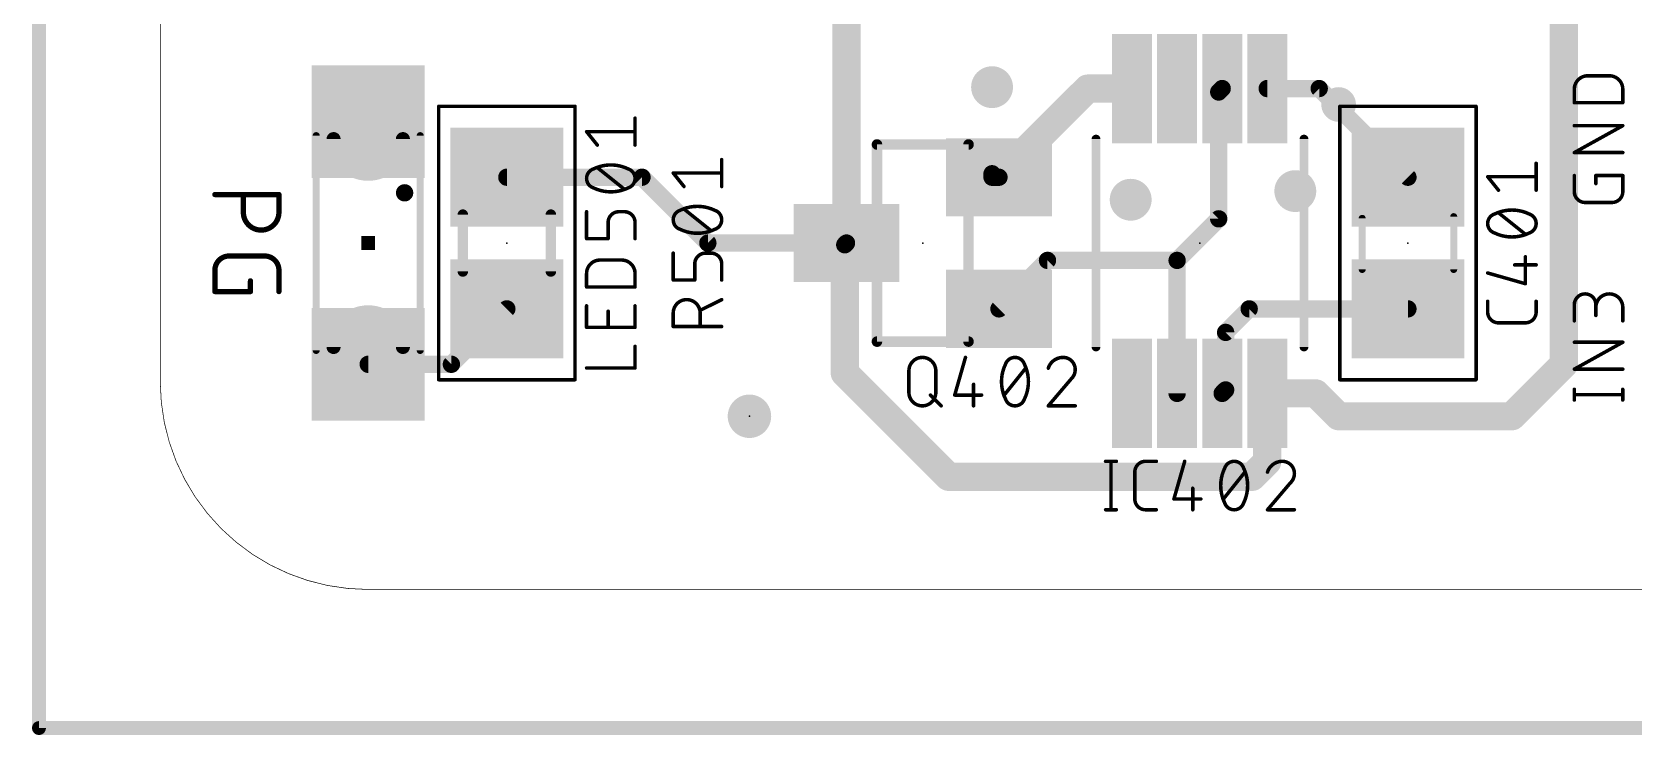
# Model space of a CAD drawing. Extents: x -59.9 to -20.9, y 122.9 to 183.1.
# Drawn here: x -59.85 to -36.74, y 122.9 to 133.05 of the extents above; entities that cross this region are included whole.
import ezdxf

# ---------------------------------------------------------------- set-up
doc = ezdxf.new("R2010")
doc.units = 0
for name, color, linetype in [('1', 12, 'CONTINUOUS'), ('18', 110, 'CONTINUOUS'), ('20', 31, 'CONTINUOUS'), ('21', 253, 'CONTINUOUS'), ('23', 53, 'CONTINUOUS'), ('25', 253, 'CONTINUOUS'), ('29', 253, 'CONTINUOUS'), ('39', 12, 'CONTINUOUS'), ('51', 253, 'CONTINUOUS')]:
    doc.layers.add(name, color=color, linetype=linetype)

# ---------------------------------------------------------------- blocks, each defined once
blk = doc.blocks.new('RECT')
blk.add_solid([(-0.5, -0.5), (0.5, -0.5), (-0.5, 0.5), (0.5, 0.5)])
blk = doc.blocks.new('PIE')
at = {"const_width": 0.5}
blk.add_lwpolyline([(0, -0.25, 1), (0, 0.25, 1), (0, -0.25)], format="xyb", dxfattribs=at)
blk = doc.blocks.new('ROUNDV')
at = {"const_width": 0.5}
blk.add_lwpolyline([(0, -0.25, 1), (0, 0.25, 1), (0, -0.25)], format="xyb", dxfattribs=at)

msp = doc.modelspace()

# ---------------------------------------------------------------- linework, layer by layer
at = {"layer": '1'}
for points, const_width in [([(-59.75, 123), (-59.75, 183)], 0.2), ([(-37.75, 128.25), (-37.75, 134.83)], 0.4064), ([(-48.1, 130), (-48.1, 133.5)], 0.4064), ([(-45.9, 130.95), (-44.62, 132.23)], 0.4064), ([(-44.62, 132.23), (-43.98, 132.23)], 0.4064), ([(-42.73, 132.18), (-42.68, 132.23)], 0.25), ([(-42.73, 130.3497), (-42.73, 132.18)], 0.25), ([(-42.03, 132.23), (-41.28, 132.23)], 0.25), ([(-41.28, 132.23), (-40, 130.95)], 0.25), ([(-53, 130.95), (-51.05, 130.95)], 0.25), ([(-50.1, 130), (-51.05, 130.95)], 0.25), ([(-46, 130.95), (-46, 131)], 0.25), ([(-45.9, 130.95), (-46, 130.95)], 0.25), ([(-43.33, 129.7497), (-42.73, 130.3497)], 0.25), ([(-50.1, 130), (-48.1, 130)], 0.25), ([(-48.125, 128.125), (-48.125, 129.975)], 0.4064), ([(-48.125, 129.975), (-48.1, 130)], 0.25), ([(-45.9, 129.05), (-45.2003, 129.7497)], 0.25), ([(-45.2003, 129.7497), (-43.33, 129.7497)], 0.25), ([(-43.33, 127.83), (-43.33, 129.7497)], 0.25), ([(-53.8, 128.25), (-53, 129.05)], 0.25), ([(-42.63, 128.7103), (-42.2903, 129.05)], 0.25), ([(-42.2903, 129.05), (-40, 129.05)], 0.25), ([(-42.63, 127.88), (-42.63, 128.7103)], 0.25), ([(-55, 128.25), (-53.8, 128.25)], 0.25), ([(-46.625, 126.625), (-48.125, 128.125)], 0.4064), ([(-38.5, 127.5), (-37.75, 128.25)], 0.4064), ([(-42.68, 127.83), (-42.63, 127.88)], 0.25), ([(-42.03, 127.83), (-41.33, 127.83)], 0.4064), ([(-42.03, 127.83), (-42.03, 126.845)], 0.4064), ([(-41.33, 127.83), (-41, 127.5)], 0.4064), ([(-41, 127.5), (-38.5, 127.5)], 0.4064), ([(-42.03, 126.845), (-42.25, 126.625)], 0.4064), ([(-42.25, 126.625), (-46.625, 126.625)], 0.4064), ([(-21, 123), (-59.75, 123)], 0.2)]:
    msp.add_lwpolyline(points, dxfattribs=dict(at, const_width=const_width))
for points, const_width in [([(-44.62, 132.3316, 1), (-44.62, 132.1284)], 0.2032), ([(-44.5482, 132.1582, 1), (-44.6918, 132.3018)], 0.2032), ([(-43.98, 132.1284, 1), (-43.98, 132.3316)], 0.2032), ([(-42.6675, 132.18, 1), (-42.7925, 132.18)], 0.125), ([(-42.7742, 132.2242, 1), (-42.6858, 132.1358)], 0.125), ([(-42.6358, 132.1858, 1), (-42.7242, 132.2742)], 0.125), ([(-42.03, 132.2925, 1), (-42.03, 132.1675)], 0.125), ([(-41.2358, 132.2742, 1), (-41.3242, 132.1858)], 0.125), ([(-41.28, 132.1675, 1), (-41.28, 132.2925)], 0.125), ([(-53, 131.0125, 1), (-53, 130.8875)], 0.125), ([(-51.0058, 130.9942, 1), (-51.0942, 130.9058)], 0.125), ([(-51.05, 130.8875, 1), (-51.05, 131.0125)], 0.125), ([(-45.9375, 131, 1), (-46.0625, 131)], 0.125), ([(-46, 131.0125, 1), (-46, 130.8875)], 0.125), ([(-45.9718, 131.0218, 1), (-45.8282, 130.8782)], 0.2032), ([(-45.9, 130.8875, 1), (-45.9, 131.0125)], 0.125), ([(-40.0442, 130.9058, 1), (-39.9558, 130.9942)], 0.125), ([(-46.0625, 130.95, 1), (-45.9375, 130.95)], 0.125), ([(-42.7925, 130.3497, 1), (-42.6675, 130.3497)], 0.125), ([(-42.6858, 130.3055, 1), (-42.7742, 130.3939)], 0.125), ([(-50.1, 130.0625, 1), (-50.1, 129.9375)], 0.125), ([(-48.0234, 129.975, 1), (-48.2266, 129.975)], 0.2032), ([(-48.0558, 129.9558, 1), (-48.1442, 130.0442)], 0.125), ([(-48.1, 129.9375, 1), (-48.1, 130.0625)], 0.125), ([(-50.1442, 129.9558, 1), (-50.0558, 130.0442)], 0.125), ([(-48.2016, 130, 1), (-47.9984, 130)], 0.2032), ([(-48.1692, 130.0192, 1), (-48.0808, 129.9308)], 0.125), ([(-45.2003, 129.8122, 1), (-45.2003, 129.6872)], 0.125), ([(-45.1561, 129.7055, 1), (-45.2445, 129.7939)], 0.125), ([(-43.2675, 129.7497, 1), (-43.3925, 129.7497)], 0.125), ([(-43.3742, 129.7939, 1), (-43.2858, 129.7055)], 0.125), ([(-43.33, 129.6872, 1), (-43.33, 129.8122)], 0.125), ([(-52.9558, 129.0058, 1), (-53.0442, 129.0942)], 0.125), ([(-45.9442, 129.0942, 1), (-45.8558, 129.0058)], 0.125), ([(-42.2903, 129.1125, 1), (-42.2903, 128.9875)], 0.125), ([(-42.2461, 129.0058, 1), (-42.3345, 129.0942)], 0.125), ([(-40, 128.9875, 1), (-40, 129.1125)], 0.125), ([(-42.5675, 128.7103, 1), (-42.6925, 128.7103)], 0.125), ([(-42.6742, 128.7545, 1), (-42.5858, 128.6661)], 0.125), ([(-55, 128.3125, 1), (-55, 128.1875)], 0.125), ([(-53.8442, 128.2942, 1), (-53.7558, 128.2058)], 0.125), ([(-53.8, 128.1875, 1), (-53.8, 128.3125)], 0.125), ([(-48.0532, 128.1968, 1), (-48.1968, 128.0532)], 0.2032), ([(-37.8516, 128.25, 1), (-37.6484, 128.25)], 0.2032), ([(-37.6782, 128.1782, 1), (-37.8218, 128.3218)], 0.2032), ([(-48.2266, 128.125, 1), (-48.0234, 128.125)], 0.2032), ([(-43.3925, 127.83, 1), (-43.2675, 127.83)], 0.125), ([(-42.7242, 127.8742, 1), (-42.6358, 127.7858)], 0.125), ([(-42.6925, 127.88, 1), (-42.5675, 127.88)], 0.125), ([(-42.5858, 127.8358, 1), (-42.6742, 127.9242)], 0.125), ([(-42.03, 127.9316, 1), (-42.03, 127.7284)], 0.2032), ([(-41.9284, 127.83, 1), (-42.1316, 127.83)], 0.2032), ([(-41.2582, 127.9018, 1), (-41.4018, 127.7582)], 0.2032), ([(-41.33, 127.7284, 1), (-41.33, 127.9316)], 0.2032), ([(-41, 127.6016, 1), (-41, 127.3984)], 0.2032), ([(-41.0718, 127.4282, 1), (-40.9282, 127.5718)], 0.2032), ([(-38.5718, 127.5718, 1), (-38.4282, 127.4282)], 0.2032), ([(-38.5, 127.3984, 1), (-38.5, 127.6016)], 0.2032), ([(-42.1316, 126.845, 1), (-41.9284, 126.845)], 0.2032), ([(-41.9582, 126.7732, 1), (-42.1018, 126.9168)], 0.2032), ([(-46.625, 126.7266, 1), (-46.625, 126.5234)], 0.2032), ([(-46.6968, 126.5532, 1), (-46.5532, 126.6968)], 0.2032), ([(-42.3218, 126.6968, 1), (-42.1782, 126.5532)], 0.2032), ([(-42.25, 126.5234, 1), (-42.25, 126.7266)], 0.2032), ([(-59.75, 123.05, 1), (-59.75, 122.95)], 0.1), ([(-59.8, 123, 1), (-59.7, 123)], 0.1)]:
    msp.add_lwpolyline(points, format="xyb", dxfattribs=dict(at, const_width=const_width))
at = {"layer": '20', "const_width": 0.01}
for points in [[(-58, 128), (-58, 178)], [(-26, 125), (-55, 125)]]:
    msp.add_lwpolyline(points, dxfattribs=at)
at = {"layer": '20'}
for points, const_width in [([(-58, 128, 0.4142), (-55, 125)], 0.01), ([(-57.9975, 128, 1), (-58.0025, 128)], 0.005), ([(-58.0025, 128, 1), (-57.9975, 128)], 0.005), ([(-55, 125.0025, 1), (-55, 124.9975)], 0.005), ([(-55, 124.9975, 1), (-55, 125.0025)], 0.005)]:
    msp.add_lwpolyline(points, format="xyb", dxfattribs=dict(at, const_width=const_width))
at = {"layer": '21'}
for points, const_width in [([(-41, 131.9, 1), (-41, 132.1, 1), (-41, 131.9)], 0.3), ([(-44.4682, 131.5, 1), (-44.5318, 131.5)], 0.0635), ([(-41.4682, 131.5, 1), (-41.5318, 131.5)], 0.0635), ([(-54.475, 130.6625, 1), (-54.475, 130.7875, 1), (-54.475, 130.6625)], 0.125), ([(-57.2119, 130.7192, 1), (-57.2119, 130.6811)], 0.0381), ([(-56.7823, 130.7001, 1), (-56.8204, 130.7001)], 0.0381), ([(-56.2691, 130.7001, 1), (-56.3072, 130.7001)], 0.0381), ([(-56.2881, 130.6811, 1), (-56.2881, 130.7192)], 0.0381), ([(-56.8013, 130.4435, 1), (-56.2881, 130.4435)], 0.0762), ([(-56.7823, 130.4435, 1), (-56.8204, 130.4435)], 0.0381), ([(-56.8204, 130.4435, 1), (-56.7823, 130.4435)], 0.0381), ([(-56.2691, 130.4435, 1), (-56.3072, 130.4435)], 0.0381), ([(-56.3072, 130.4435, 1), (-56.2691, 130.4435)], 0.0381), ([(-57.0066, 129.8131, 0.4142), (-57.2119, 129.6078)], 0.0762), ([(-57.0066, 129.8322, 1), (-57.0066, 129.7941)], 0.0381), ([(-57.0066, 129.7941, 1), (-57.0066, 129.8322)], 0.0381), ([(-56.2881, 129.6078, 0.4142), (-56.4934, 129.8131)], 0.0762), ([(-56.4934, 129.8322, 1), (-56.4934, 129.7941)], 0.0381), ([(-56.4934, 129.7941, 1), (-56.4934, 129.8322)], 0.0381), ([(-57.1928, 129.6078, 1), (-57.2309, 129.6078)], 0.0381), ([(-57.2309, 129.6078, 1), (-57.1928, 129.6078)], 0.0381), ([(-56.6796, 129.4539, 1), (-56.7177, 129.4539)], 0.0381), ([(-56.2691, 129.6078, 1), (-56.3072, 129.6078)], 0.0381), ([(-56.3071, 129.6078, 1), (-56.269, 129.6078)], 0.0381), ([(-57.2119, 129.3189, 1), (-57.2119, 129.2808)], 0.0381), ([(-57.2309, 129.2999, 1), (-57.1928, 129.2999)], 0.0381), ([(-56.7177, 129.2999, 1), (-56.6796, 129.2999)], 0.0381), ([(-56.6987, 129.2808, 1), (-56.6987, 129.3189)], 0.0381), ([(-56.3072, 129.2999, 1), (-56.2691, 129.2999)], 0.0381), ([(-44.5318, 128.5, 1), (-44.4682, 128.5)], 0.0635), ([(-41.5318, 128.5, 1), (-41.4682, 128.5)], 0.0635), ([(-44.3622, 126.8623, 1), (-44.3622, 126.8369)], 0.0254), ([(-44.2718, 126.8496, 1), (-44.2972, 126.8496)], 0.0254), ([(-44.2068, 126.8369, 1), (-44.2068, 126.8623)], 0.0254), ([(-43.7852, 126.8496, 0.4142), (-43.9406, 126.6942)], 0.0508), ([(-43.9278, 126.6942, 1), (-43.9533, 126.6942)], 0.0254), ([(-43.9533, 126.6942, 1), (-43.9278, 126.6942)], 0.0254), ([(-43.7852, 126.8623, 1), (-43.7852, 126.8369)], 0.0254), ([(-43.7852, 126.8369, 1), (-43.7852, 126.8623)], 0.0254), ([(-43.6298, 126.8369, 1), (-43.6298, 126.8623)], 0.0254), ([(-43.2087, 126.8461, 1), (-43.2331, 126.8531)], 0.0254), ([(-42.643, 126.7525, 0.1139), (-42.7012, 126.5)], 0.0508), ([(-42.507, 126.8496, 0.3205), (-42.643, 126.7525)], 0.0508), ([(-42.655, 126.7566, 1), (-42.631, 126.7484)], 0.0254), ([(-42.6316, 126.7469, 1), (-42.6544, 126.7581)], 0.0254), ([(-42.3711, 126.7525, 0.3205), (-42.507, 126.8496)], 0.0508), ([(-42.507, 126.8623, 1), (-42.507, 126.8369)], 0.0254), ([(-42.507, 126.8369, 1), (-42.507, 126.8623)], 0.0254), ([(-42.3128, 126.5, 0.1139), (-42.3711, 126.7525)], 0.0508), ([(-42.3596, 126.7581, 1), (-42.3825, 126.7469)], 0.0254), ([(-42.3831, 126.7484, 1), (-42.3591, 126.7566)], 0.0254), ([(-42.3417, 126.6863, 1), (-42.3616, 126.7022)], 0.0254), ([(-41.8126, 126.8496, 0.3252), (-42.0262, 126.6942)], 0.0508), ([(-42.0383, 126.6981, 1), (-42.0142, 126.6903)], 0.0254), ([(-41.6378, 126.6748, 0.4142), (-41.8126, 126.8496)], 0.0508), ([(-41.8126, 126.8623, 1), (-41.8126, 126.8369)], 0.0254), ([(-41.8126, 126.8369, 1), (-41.8126, 126.8623)], 0.0254), ([(-41.6961, 126.5388, 0.2053), (-41.6378, 126.6748)], 0.0508), ([(-41.6251, 126.6748, 1), (-41.6505, 126.6748)], 0.0254), ([(-41.6505, 126.6748, 1), (-41.6251, 126.6748)], 0.0254), ([(-43.0916, 126.4612, 1), (-43.117, 126.4612)], 0.0254), ([(-42.7012, 126.5, 0.1139), (-42.643, 126.2475)], 0.0508), ([(-42.6885, 126.5, 1), (-42.7139, 126.5)], 0.0254), ([(-42.7139, 126.5, 1), (-42.6885, 126.5)], 0.0254), ([(-42.3711, 126.2475, 0.1139), (-42.3128, 126.5)], 0.0508), ([(-42.3001, 126.5, 1), (-42.3255, 126.5)], 0.0254), ([(-42.3255, 126.5, 1), (-42.3001, 126.5)], 0.0254), ([(-41.7048, 126.548, 1), (-41.6873, 126.5296)], 0.0254), ([(-41.6864, 126.5306, 1), (-41.7057, 126.5471)], 0.0254), ([(-43.9406, 126.3058, 0.4142), (-43.7852, 126.1504)], 0.0508), ([(-43.9278, 126.3058, 1), (-43.9533, 126.3058)], 0.0254), ([(-43.9533, 126.3058, 1), (-43.9278, 126.3058)], 0.0254), ([(-43.3885, 126.3093, 1), (-43.364, 126.3023)], 0.0254), ([(-43.3762, 126.3185, 1), (-43.3762, 126.2931)], 0.0254), ([(-42.9878, 126.2931, 1), (-42.9878, 126.3185)], 0.0254), ([(-42.6723, 126.3137, 1), (-42.6525, 126.2978)], 0.0254), ([(-42.643, 126.2475, 0.3205), (-42.507, 126.1504)], 0.0508), ([(-42.631, 126.2516, 1), (-42.655, 126.2434)], 0.0254), ([(-42.6544, 126.2419, 1), (-42.6316, 126.2531)], 0.0254), ([(-42.507, 126.1504, 0.3205), (-42.3711, 126.2475)], 0.0508), ([(-42.3825, 126.2531, 1), (-42.3596, 126.2419)], 0.0254), ([(-42.3591, 126.2434, 1), (-42.3831, 126.2516)], 0.0254), ([(-44.3622, 126.1631, 1), (-44.3622, 126.1377)], 0.0254), ([(-44.2972, 126.1504, 1), (-44.2718, 126.1504)], 0.0254), ([(-44.2068, 126.1377, 1), (-44.2068, 126.1631)], 0.0254), ([(-43.7852, 126.1631, 1), (-43.7852, 126.1377)], 0.0254), ([(-43.7852, 126.1377, 1), (-43.7852, 126.1631)], 0.0254), ([(-43.6298, 126.1377, 1), (-43.6298, 126.1631)], 0.0254), ([(-43.117, 126.1504, 1), (-43.0916, 126.1504)], 0.0254), ([(-42.507, 126.1631, 1), (-42.507, 126.1377)], 0.0254), ([(-42.507, 126.1377, 1), (-42.507, 126.1631)], 0.0254), ([(-42.0262, 126.1631, 1), (-42.0262, 126.1377)], 0.0254), ([(-42.0359, 126.1586, 1), (-42.0166, 126.1422)], 0.0254), ([(-41.6378, 126.1377, 1), (-41.6378, 126.1631)], 0.0254)]:
    msp.add_lwpolyline(points, format="xyb", dxfattribs=dict(at, const_width=const_width))
for points, const_width in [([(-44.5, 128.5), (-44.5, 131.5)], 0.127), ([(-41.5, 128.5), (-41.5, 131.5)], 0.127), ([(-57.2119, 130.7001), (-56.2881, 130.7001)], 0.0762), ([(-56.8013, 130.4435), (-56.8013, 130.7001)], 0.0762), ([(-56.2881, 130.7001), (-56.2881, 130.4435)], 0.0762), ([(-57.0066, 129.8131), (-56.4934, 129.8131)], 0.0762), ([(-57.2119, 129.2999), (-57.2119, 129.6078)], 0.0762), ([(-56.6987, 129.4539), (-56.6987, 129.2999)], 0.0762), ([(-56.2881, 129.6078), (-56.2881, 129.2999)], 0.0762), ([(-56.6987, 129.2999), (-57.2119, 129.2999)], 0.0762), ([(-44.3622, 126.8496), (-44.2068, 126.8496)], 0.0508), ([(-44.2845, 126.8496), (-44.2845, 126.1504)], 0.0508), ([(-43.9406, 126.3058), (-43.9406, 126.6942)], 0.0508), ([(-43.7852, 126.8496), (-43.6298, 126.8496)], 0.0508), ([(-43.2209, 126.8496), (-43.3762, 126.3058)], 0.0508), ([(-42.6624, 126.3058), (-42.3516, 126.6942)], 0.0508), ([(-43.1043, 126.4612), (-43.1043, 126.1504)], 0.0508), ([(-41.6961, 126.5388), (-42.0262, 126.1504)], 0.0508), ([(-43.3762, 126.3058), (-42.9878, 126.3058)], 0.0508), ([(-44.3622, 126.1504), (-44.2068, 126.1504)], 0.0508), ([(-43.6298, 126.1504), (-43.7852, 126.1504)], 0.0508), ([(-42.0262, 126.1504), (-41.6378, 126.1504)], 0.0508)]:
    msp.add_lwpolyline(points, dxfattribs=dict(at, const_width=const_width))
at = {"layer": '23'}
for p in [(-55, 130), (-53, 130), (-47, 130), (-43, 130), (-40, 130), (-49.5, 127.5)]:
    msp.add_point(p, dxfattribs=at)
at = {"layer": '25'}
for points, const_width in [([(-37.4054, 132.4142, 0.4142), (-37.5996, 132.22)], 0.0508), ([(-37.4054, 132.4269, 1), (-37.4054, 132.4015)], 0.0254), ([(-37.4054, 132.4015, 1), (-37.4054, 132.4269)], 0.0254), ([(-36.9004, 132.22, 0.4142), (-37.0946, 132.4142)], 0.0508), ([(-37.0946, 132.4269, 1), (-37.0946, 132.4015)], 0.0254), ([(-37.0946, 132.4015, 1), (-37.0946, 132.4269)], 0.0254), ([(-37.5869, 132.22, 1), (-37.6123, 132.22)], 0.0254), ([(-37.6123, 132.22, 1), (-37.5869, 132.22)], 0.0254), ([(-36.8877, 132.22, 1), (-36.9131, 132.22)], 0.0254), ([(-36.9131, 132.22, 1), (-36.8877, 132.22)], 0.0254), ([(-37.5996, 132.0385, 1), (-37.5996, 132.0131)], 0.0254), ([(-37.6123, 132.0258, 1), (-37.5869, 132.0258)], 0.0254), ([(-36.9131, 132.0258, 1), (-36.8877, 132.0258)], 0.0254), ([(-36.9004, 132.0131, 1), (-36.9004, 132.0385)], 0.0254), ([(-51.1377, 131.8024, 1), (-51.1631, 131.8024)], 0.0254), ([(-51.8397, 131.6161, 1), (-51.8595, 131.6002)], 0.0254), ([(-51.8496, 131.6208, 1), (-51.8496, 131.5954)], 0.0254), ([(-51.1504, 131.5954, 1), (-51.1504, 131.6208)], 0.0254), ([(-37.5996, 131.7069, 1), (-37.5996, 131.6815)], 0.0254), ([(-36.8942, 131.6831, 1), (-36.9066, 131.7053)], 0.0254), ([(-36.9004, 131.6815, 1), (-36.9004, 131.7069)], 0.0254), ([(-51.7041, 131.406, 1), (-51.6843, 131.4218)], 0.0254), ([(-51.1631, 131.4139, 1), (-51.1377, 131.4139)], 0.0254), ([(-37.5996, 131.3185, 1), (-37.5996, 131.2931)], 0.0254), ([(-37.6058, 131.3169, 1), (-37.5934, 131.2947)], 0.0254), ([(-36.9004, 131.2931, 1), (-36.9004, 131.3185)], 0.0254), ([(-51.7525, 131.0691, 0.3205), (-51.8496, 130.9331)], 0.0508), ([(-51.5, 131.1274, 0.1139), (-51.7525, 131.0691)], 0.0508), ([(-51.7581, 131.0805, 1), (-51.7469, 131.0577)], 0.0254), ([(-51.7484, 131.0571, 1), (-51.7566, 131.0811)], 0.0254), ([(-51.6863, 131.0984, 1), (-51.7022, 131.0786)], 0.0254), ([(-51.2475, 131.0691, 0.1139), (-51.5, 131.1274)], 0.0508), ([(-51.5, 131.1401, 1), (-51.5, 131.1147)], 0.0254), ([(-51.5, 131.1147, 1), (-51.5, 131.1401)], 0.0254), ([(-51.1504, 130.9331, 0.3205), (-51.2475, 131.0691)], 0.0508), ([(-51.2434, 131.0811, 1), (-51.2516, 131.0571)], 0.0254), ([(-51.2531, 131.0577, 1), (-51.2419, 131.0805)], 0.0254), ([(-49.8877, 131.2047, 1), (-49.9131, 131.2047)], 0.0254), ([(-38.1377, 131.1514, 1), (-38.1631, 131.1514)], 0.0254), ([(-51.8496, 130.9331, 0.3205), (-51.7525, 130.7972)], 0.0508), ([(-51.8369, 130.9331, 1), (-51.8623, 130.9331)], 0.0254), ([(-51.8623, 130.9331, 1), (-51.8369, 130.9331)], 0.0254), ([(-51.7525, 130.7972, 0.1139), (-51.5, 130.7389)], 0.0508), ([(-51.7469, 130.8086, 1), (-51.7581, 130.7858)], 0.0254), ([(-51.7566, 130.7852, 1), (-51.7484, 130.8092)], 0.0254), ([(-51.5, 130.7389, 0.1139), (-51.2475, 130.7972)], 0.0508), ([(-51.2475, 130.7972, 0.3205), (-51.1504, 130.9331)], 0.0508), ([(-51.2516, 130.8092, 1), (-51.2434, 130.7852)], 0.0254), ([(-51.2419, 130.7858, 1), (-51.2531, 130.8086)], 0.0254), ([(-51.1377, 130.9331, 1), (-51.1631, 130.9331)], 0.0254), ([(-51.1631, 130.9331, 1), (-51.1377, 130.9331)], 0.0254), ([(-50.5897, 131.0184, 1), (-50.6095, 131.0026)], 0.0254), ([(-50.5996, 131.0232, 1), (-50.5996, 130.9978)], 0.0254), ([(-50.4541, 130.8083, 1), (-50.4343, 130.8242)], 0.0254), ([(-49.9131, 130.8163, 1), (-49.8877, 130.8163)], 0.0254), ([(-49.9004, 130.9978, 1), (-49.9004, 131.0232)], 0.0254), ([(-38.8496, 130.9699, 1), (-38.8496, 130.9445)], 0.0254), ([(-38.8397, 130.9651, 1), (-38.8595, 130.9492)], 0.0254), ([(-38.1504, 130.9445, 1), (-38.1504, 130.9699)], 0.0254), ([(-37.5869, 130.9742, 1), (-37.6123, 130.9742)], 0.0254), ([(-37.2761, 130.9742, 1), (-37.3015, 130.9742)], 0.0254), ([(-37.2888, 130.9869, 1), (-37.2888, 130.9615)], 0.0254), ([(-37.3015, 130.8577, 1), (-37.2761, 130.8577)], 0.0254), ([(-36.8877, 130.9742, 1), (-36.9131, 130.9742)], 0.0254), ([(-36.9004, 130.9615, 1), (-36.9004, 130.9869)], 0.0254), ([(-51.5, 130.7516, 1), (-51.5, 130.7262)], 0.0254), ([(-51.5, 130.7262, 1), (-51.5, 130.7516)], 0.0254), ([(-51.3137, 130.7678, 1), (-51.2978, 130.7877)], 0.0254), ([(-38.7041, 130.755, 1), (-38.6843, 130.7709)], 0.0254), ([(-38.1631, 130.7629, 1), (-38.1377, 130.7629)], 0.0254), ([(-37.5996, 130.7412, 0.4142), (-37.4442, 130.5858)], 0.0508), ([(-37.5869, 130.7412, 1), (-37.6123, 130.7412)], 0.0254), ([(-37.6123, 130.7412, 1), (-37.5869, 130.7412)], 0.0254), ([(-37.4442, 130.5985, 1), (-37.4442, 130.5731)], 0.0254), ([(-37.4442, 130.5731, 1), (-37.4442, 130.5985)], 0.0254), ([(-37.0558, 130.5858, 0.4142), (-36.9004, 130.7412)], 0.0508), ([(-37.0558, 130.5985, 1), (-37.0558, 130.5731)], 0.0254), ([(-37.0558, 130.5731, 1), (-37.0558, 130.5985)], 0.0254), ([(-36.8877, 130.7412, 1), (-36.9131, 130.7412)], 0.0254), ([(-36.9131, 130.7412, 1), (-36.8877, 130.7412)], 0.0254), ([(-51.8369, 130.4524, 1), (-51.8623, 130.4524)], 0.0254), ([(-51.3835, 130.4524, 0.4142), (-51.5388, 130.297)], 0.0508), ([(-51.3835, 130.4651, 1), (-51.3835, 130.4397)], 0.0254), ([(-51.3835, 130.4397, 1), (-51.3835, 130.4651)], 0.0254), ([(-51.1504, 130.297, 0.4142), (-51.3058, 130.4524)], 0.0508), ([(-51.3058, 130.4651, 1), (-51.3058, 130.4397)], 0.0254), ([(-51.3058, 130.4397, 1), (-51.3058, 130.4651)], 0.0254), ([(-50.5025, 130.4714, 0.3205), (-50.5996, 130.3355)], 0.0508), ([(-50.5996, 130.3355, 0.3205), (-50.5025, 130.1995)], 0.0508), ([(-50.5869, 130.3355, 1), (-50.6123, 130.3355)], 0.0254), ([(-50.6123, 130.3355, 1), (-50.5869, 130.3355)], 0.0254), ([(-50.25, 130.5297, 0.1139), (-50.5025, 130.4714)], 0.0508), ([(-50.5081, 130.4829, 1), (-50.4969, 130.46)], 0.0254), ([(-50.4984, 130.4594, 1), (-50.5066, 130.4835)], 0.0254), ([(-50.4363, 130.5008, 1), (-50.4522, 130.481)], 0.0254), ([(-49.9975, 130.4714, 0.1139), (-50.25, 130.5297)], 0.0508), ([(-50.25, 130.5424, 1), (-50.25, 130.517)], 0.0254), ([(-50.25, 130.517, 1), (-50.25, 130.5424)], 0.0254), ([(-49.9934, 130.4835, 1), (-50.0016, 130.4594)], 0.0254), ([(-49.9004, 130.3355, 0.3205), (-49.9975, 130.4714)], 0.0508), ([(-49.9975, 130.1995, 0.3205), (-49.9004, 130.3355)], 0.0508), ([(-50.0031, 130.46, 1), (-49.9919, 130.4829)], 0.0254), ([(-49.8877, 130.3355, 1), (-49.9131, 130.3355)], 0.0254), ([(-49.9131, 130.3355, 1), (-49.8877, 130.3355)], 0.0254), ([(-38.7525, 130.4181, 0.3205), (-38.8496, 130.2822)], 0.0508), ([(-38.5, 130.4764, 0.1139), (-38.7525, 130.4181)], 0.0508), ([(-38.7581, 130.4295, 1), (-38.7469, 130.4067)], 0.0254), ([(-38.7484, 130.4061, 1), (-38.7566, 130.4301)], 0.0254), ([(-38.6863, 130.4474, 1), (-38.7022, 130.4276)], 0.0254), ([(-38.2475, 130.4181, 0.1139), (-38.5, 130.4764)], 0.0508), ([(-38.5, 130.4891, 1), (-38.5, 130.4637)], 0.0254), ([(-38.5, 130.4637, 1), (-38.5, 130.4891)], 0.0254), ([(-38.1504, 130.2822, 0.3205), (-38.2475, 130.4181)], 0.0508), ([(-38.2434, 130.4301, 1), (-38.2516, 130.4061)], 0.0254), ([(-38.2531, 130.4067, 1), (-38.2419, 130.4295)], 0.0254), ([(-51.5261, 130.297, 1), (-51.5515, 130.297)], 0.0254), ([(-51.5515, 130.297, 1), (-51.5261, 130.297)], 0.0254), ([(-51.1377, 130.297, 1), (-51.1631, 130.297)], 0.0254), ([(-51.1631, 130.297, 1), (-51.1377, 130.297)], 0.0254), ([(-50.4969, 130.211, 1), (-50.5081, 130.1881)], 0.0254), ([(-50.5025, 130.1995, 0.1139), (-50.25, 130.1413)], 0.0508), ([(-50.5066, 130.1875, 1), (-50.4984, 130.2115)], 0.0254), ([(-50.25, 130.1413, 0.1139), (-49.9975, 130.1995)], 0.0508), ([(-50.25, 130.154, 1), (-50.25, 130.1286)], 0.0254), ([(-50.25, 130.1286, 1), (-50.25, 130.154)], 0.0254), ([(-50.0637, 130.1702, 1), (-50.0478, 130.19)], 0.0254), ([(-50.0016, 130.2115, 1), (-49.9934, 130.1875)], 0.0254), ([(-49.9919, 130.1881, 1), (-50.0031, 130.211)], 0.0254), ([(-38.8496, 130.2822, 0.3205), (-38.7525, 130.1462)], 0.0508), ([(-38.8369, 130.2822, 1), (-38.8623, 130.2822)], 0.0254), ([(-38.8623, 130.2822, 1), (-38.8369, 130.2822)], 0.0254), ([(-38.7525, 130.1462, 0.1139), (-38.5, 130.0879)], 0.0508), ([(-38.7469, 130.1576, 1), (-38.7581, 130.1348)], 0.0254), ([(-38.7566, 130.1342, 1), (-38.7484, 130.1582)], 0.0254), ([(-38.5, 130.0879, 0.1139), (-38.2475, 130.1462)], 0.0508), ([(-38.3137, 130.1169, 1), (-38.2978, 130.1367)], 0.0254), ([(-38.2475, 130.1462, 0.3205), (-38.1504, 130.2822)], 0.0508), ([(-38.2516, 130.1582, 1), (-38.2434, 130.1342)], 0.0254), ([(-38.2419, 130.1348, 1), (-38.2531, 130.1576)], 0.0254), ([(-38.1377, 130.2822, 1), (-38.1631, 130.2822)], 0.0254), ([(-38.1631, 130.2822, 1), (-38.1377, 130.2822)], 0.0254), ([(-51.8496, 130.0766, 1), (-51.8496, 130.0512)], 0.0254), ([(-51.8623, 130.0639, 1), (-51.8369, 130.0639)], 0.0254), ([(-51.5515, 130.0639, 1), (-51.5261, 130.0639)], 0.0254), ([(-51.5388, 130.0512, 1), (-51.5388, 130.0766)], 0.0254), ([(-51.1631, 130.0639, 1), (-51.1377, 130.0639)], 0.0254), ([(-38.5, 130.1006, 1), (-38.5, 130.0752)], 0.0254), ([(-38.5, 130.0752, 1), (-38.5, 130.1006)], 0.0254), ([(-51.6554, 129.7549, 0.4142), (-51.8496, 129.5606)], 0.0508), ([(-51.6554, 129.7676, 1), (-51.6554, 129.7422)], 0.0254), ([(-51.6554, 129.7422, 1), (-51.6554, 129.7676)], 0.0254), ([(-51.1504, 129.5606, 0.4142), (-51.3446, 129.7549)], 0.0508), ([(-51.3446, 129.7676, 1), (-51.3446, 129.7422)], 0.0254), ([(-51.3446, 129.7422, 1), (-51.3446, 129.7676)], 0.0254), ([(-50.5869, 129.8547, 1), (-50.6123, 129.8547)], 0.0254), ([(-50.1335, 129.8547, 0.4142), (-50.2888, 129.6993)], 0.0508), ([(-50.2761, 129.6993, 1), (-50.3015, 129.6993)], 0.0254), ([(-50.3015, 129.6993, 1), (-50.2761, 129.6993)], 0.0254), ([(-50.1335, 129.8674, 1), (-50.1335, 129.842)], 0.0254), ([(-50.1335, 129.842, 1), (-50.1335, 129.8674)], 0.0254), ([(-49.9004, 129.6993, 0.4142), (-50.0558, 129.8547)], 0.0508), ([(-50.0558, 129.8674, 1), (-50.0558, 129.842)], 0.0254), ([(-50.0558, 129.842, 1), (-50.0558, 129.8674)], 0.0254), ([(-49.8877, 129.6993, 1), (-49.9131, 129.6993)], 0.0254), ([(-49.9131, 129.6993, 1), (-49.8877, 129.6993)], 0.0254), ([(-38.4612, 129.6975, 1), (-38.4612, 129.6721)], 0.0254), ([(-38.2931, 129.8014, 1), (-38.3185, 129.8014)], 0.0254), ([(-38.1504, 129.6721, 1), (-38.1504, 129.6975)], 0.0254), ([(-51.8369, 129.5606, 1), (-51.8623, 129.5606)], 0.0254), ([(-51.8623, 129.5606, 1), (-51.8369, 129.5606)], 0.0254), ([(-51.1377, 129.5606, 1), (-51.1631, 129.5606)], 0.0254), ([(-51.1631, 129.5606, 1), (-51.1377, 129.5606)], 0.0254), ([(-50.5996, 129.479, 1), (-50.5996, 129.4536)], 0.0254), ([(-50.6123, 129.4663, 1), (-50.5869, 129.4663)], 0.0254), ([(-50.3015, 129.4663, 1), (-50.2761, 129.4663)], 0.0254), ([(-50.2888, 129.4536, 1), (-50.2888, 129.479)], 0.0254), ([(-49.9131, 129.4663, 1), (-49.8877, 129.4663)], 0.0254), ([(-38.8461, 129.5805, 1), (-38.8531, 129.5561)], 0.0254), ([(-38.3185, 129.4129, 1), (-38.2931, 129.4129)], 0.0254), ([(-38.3093, 129.4007, 1), (-38.3023, 129.4251)], 0.0254), ([(-51.8496, 129.3791, 1), (-51.8496, 129.3537)], 0.0254), ([(-51.8623, 129.3664, 1), (-51.8369, 129.3664)], 0.0254), ([(-51.1631, 129.3664, 1), (-51.1377, 129.3664)], 0.0254), ([(-51.1504, 129.3537, 1), (-51.1504, 129.3791)], 0.0254), ([(-50.2112, 128.9895, 1), (-50.5996, 128.9895)], 0.0508), ([(-49.8947, 129.1724, 1), (-49.9061, 129.1951)], 0.0254), ([(-37.2888, 129.1106, 1), (-37.5996, 129.1106)], 0.0508), ([(-36.9004, 129.0717, 1), (-37.2888, 129.0717)], 0.0508), ([(-51.8369, 129.0934, 1), (-51.8623, 129.0934)], 0.0254), ([(-51.5261, 129.0157, 1), (-51.5515, 129.0157)], 0.0254), ([(-51.1377, 129.0934, 1), (-51.1631, 129.0934)], 0.0254), ([(-50.5869, 128.9895, 1), (-50.6123, 128.9895)], 0.0254), ([(-50.6123, 128.9895, 1), (-50.5869, 128.9895)], 0.0254), ([(-50.1985, 128.9895, 1), (-50.2239, 128.9895)], 0.0254), ([(-50.2239, 128.9895, 1), (-50.1985, 128.9895)], 0.0254), ([(-50.2168, 129.0397, 1), (-50.2055, 129.017)], 0.0254), ([(-38.8369, 129.1594, 1), (-38.8623, 129.1594)], 0.0254), ([(-38.8496, 129.004, 0.4142), (-38.6942, 128.8486)], 0.0508), ([(-38.8369, 129.004, 1), (-38.8623, 129.004)], 0.0254), ([(-38.8623, 129.004, 1), (-38.8369, 129.004)], 0.0254), ([(-38.3058, 128.8486, 0.4142), (-38.1504, 129.004)], 0.0508), ([(-38.1377, 129.1594, 1), (-38.1631, 129.1594)], 0.0254), ([(-38.1377, 129.004, 1), (-38.1631, 129.004)], 0.0254), ([(-38.1631, 129.004, 1), (-38.1377, 129.004)], 0.0254), ([(-37.5869, 129.1106, 1), (-37.6123, 129.1106)], 0.0254), ([(-37.6123, 129.1106, 1), (-37.5869, 129.1106)], 0.0254), ([(-37.2761, 129.1106, 1), (-37.3015, 129.1106)], 0.0254), ([(-37.3015, 129.1106, 1), (-37.2761, 129.1106)], 0.0254), ([(-37.3015, 129.0717, 1), (-37.2761, 129.0717)], 0.0254), ([(-37.3015, 128.9552, 1), (-37.2761, 128.9552)], 0.0254), ([(-36.8877, 129.0717, 1), (-36.9131, 129.0717)], 0.0254), ([(-36.9131, 129.0717, 1), (-36.8877, 129.0717)], 0.0254), ([(-51.8496, 128.7953, 1), (-51.8496, 128.7699)], 0.0254), ([(-51.8623, 128.7826, 1), (-51.8369, 128.7826)], 0.0254), ([(-51.5515, 128.7826, 1), (-51.5261, 128.7826)], 0.0254), ([(-51.1631, 128.7826, 1), (-51.1377, 128.7826)], 0.0254), ([(-51.1504, 128.7699, 1), (-51.1504, 128.7953)], 0.0254), ([(-50.5996, 128.808, 1), (-50.5996, 128.7826)], 0.0254), ([(-50.6123, 128.7953, 1), (-50.5869, 128.7953)], 0.0254), ([(-50.2239, 128.7953, 1), (-50.1985, 128.7953)], 0.0254), ([(-49.9004, 128.7826, 1), (-49.9004, 128.808)], 0.0254), ([(-38.6942, 128.8613, 1), (-38.6942, 128.8359)], 0.0254), ([(-38.6942, 128.8359, 1), (-38.6942, 128.8613)], 0.0254), ([(-38.3058, 128.8613, 1), (-38.3058, 128.8359)], 0.0254), ([(-38.3058, 128.8359, 1), (-38.3058, 128.8613)], 0.0254), ([(-37.6123, 128.8775, 1), (-37.5869, 128.8775)], 0.0254), ([(-36.9131, 128.8775, 1), (-36.8877, 128.8775)], 0.0254), ([(-51.1377, 128.5084, 1), (-51.1631, 128.5084)], 0.0254), ([(-37.5996, 128.5812, 1), (-37.5996, 128.5558)], 0.0254), ([(-36.8942, 128.5574, 1), (-36.9066, 128.5796)], 0.0254), ([(-36.9004, 128.5558, 1), (-36.9004, 128.5812)], 0.0254), ([(-46.8113, 128.1554, 1), (-47.1998, 128.1554)], 0.0508), ([(-46.3711, 128.3461, 1), (-46.3955, 128.3531)], 0.0254), ([(-45.8054, 128.2525, 0.1139), (-45.8637, 128)], 0.0508), ([(-45.6694, 128.3496, 0.3205), (-45.8054, 128.2525)], 0.0508), ([(-45.8174, 128.2566, 1), (-45.7934, 128.2484)], 0.0254), ([(-45.794, 128.2469, 1), (-45.8168, 128.2581)], 0.0254), ([(-45.5335, 128.2525, 0.3205), (-45.6694, 128.3496)], 0.0508), ([(-45.6694, 128.3623, 1), (-45.6694, 128.3369)], 0.0254), ([(-45.6694, 128.3369, 1), (-45.6694, 128.3623)], 0.0254), ([(-45.4752, 128, 0.1139), (-45.5335, 128.2525)], 0.0508), ([(-45.5221, 128.2581, 1), (-45.5449, 128.2469)], 0.0254), ([(-45.5455, 128.2484, 1), (-45.5215, 128.2566)], 0.0254), ([(-44.975, 128.3496, 0.3252), (-45.1887, 128.1942)], 0.0508), ([(-44.8002, 128.1748, 0.4142), (-44.975, 128.3496)], 0.0508), ([(-44.975, 128.3623, 1), (-44.975, 128.3369)], 0.0254), ([(-44.975, 128.3369, 1), (-44.975, 128.3623)], 0.0254), ([(-51.8496, 128.2103, 1), (-51.8496, 128.1849)], 0.0254), ([(-51.1631, 128.1976, 1), (-51.1377, 128.1976)], 0.0254), ([(-51.1504, 128.1849, 1), (-51.1504, 128.2103)], 0.0254), ([(-47.1871, 128.1554, 1), (-47.2125, 128.1554)], 0.0254), ([(-47.2125, 128.1554, 1), (-47.1871, 128.1554)], 0.0254), ([(-46.7986, 128.1554, 1), (-46.824, 128.1554)], 0.0254), ([(-46.824, 128.1554, 1), (-46.7986, 128.1554)], 0.0254), ([(-45.5041, 128.1863, 1), (-45.524, 128.2022)], 0.0254), ([(-45.2007, 128.1981, 1), (-45.1766, 128.1903)], 0.0254), ([(-44.8585, 128.0388, 0.2053), (-44.8002, 128.1748)], 0.0508), ([(-44.8672, 128.048, 1), (-44.8497, 128.0296)], 0.0254), ([(-44.8488, 128.0306, 1), (-44.8682, 128.0471)], 0.0254), ([(-44.7875, 128.1748, 1), (-44.8129, 128.1748)], 0.0254), ([(-44.8129, 128.1748, 1), (-44.7875, 128.1748)], 0.0254), ([(-37.5996, 128.1927, 1), (-37.5996, 128.1673)], 0.0254), ([(-37.6058, 128.1911, 1), (-37.5934, 128.1689)], 0.0254), ([(-36.9004, 128.1673, 1), (-36.9004, 128.1927)], 0.0254), ([(-47.1998, 127.8446, 1), (-46.8113, 127.8446)], 0.0508), ([(-47.1871, 127.8446, 1), (-47.2125, 127.8446)], 0.0254), ([(-47.2125, 127.8446, 1), (-47.1871, 127.8446)], 0.0254), ([(-46.8801, 127.8148, 1), (-46.898, 127.7968)], 0.0254), ([(-46.7986, 127.8446, 1), (-46.824, 127.8446)], 0.0254), ([(-46.824, 127.8446, 1), (-46.7986, 127.8446)], 0.0254), ([(-46.5387, 127.8185, 1), (-46.5387, 127.7931)], 0.0254), ([(-46.5509, 127.8093, 1), (-46.5265, 127.8023)], 0.0254), ([(-46.2541, 127.9612, 1), (-46.2795, 127.9612)], 0.0254), ([(-46.1502, 127.7931, 1), (-46.1502, 127.8185)], 0.0254), ([(-45.8637, 128, 0.1139), (-45.8054, 127.7475)], 0.0508), ([(-45.851, 128, 1), (-45.8764, 128)], 0.0254), ([(-45.8764, 128, 1), (-45.851, 128)], 0.0254), ([(-45.8347, 127.8137, 1), (-45.8149, 127.7978)], 0.0254), ([(-45.5335, 127.7475, 0.1139), (-45.4752, 128)], 0.0508), ([(-45.4625, 128, 1), (-45.4879, 128)], 0.0254), ([(-45.4879, 128, 1), (-45.4625, 128)], 0.0254), ([(-37.5869, 127.8894, 1), (-37.6123, 127.8894)], 0.0254), ([(-37.5996, 127.8244, 1), (-37.5996, 127.799)], 0.0254), ([(-36.8877, 127.8894, 1), (-36.9131, 127.8894)], 0.0254), ([(-36.9004, 127.799, 1), (-36.9004, 127.8244)], 0.0254), ([(-46.7426, 127.6414, 1), (-46.7247, 127.6594)], 0.0254), ([(-46.2795, 127.6504, 1), (-46.2541, 127.6504)], 0.0254), ([(-45.8054, 127.7475, 0.3205), (-45.6694, 127.6504)], 0.0508), ([(-45.7934, 127.7516, 1), (-45.8174, 127.7434)], 0.0254), ([(-45.8168, 127.7419, 1), (-45.794, 127.7531)], 0.0254), ([(-45.6694, 127.6504, 0.3205), (-45.5335, 127.7475)], 0.0508), ([(-45.6694, 127.6631, 1), (-45.6694, 127.6377)], 0.0254), ([(-45.6694, 127.6377, 1), (-45.6694, 127.6631)], 0.0254), ([(-45.5449, 127.7531, 1), (-45.5221, 127.7419)], 0.0254), ([(-45.5215, 127.7434, 1), (-45.5455, 127.7516)], 0.0254), ([(-45.1887, 127.6631, 1), (-45.1887, 127.6377)], 0.0254), ([(-45.1983, 127.6586, 1), (-45.179, 127.6422)], 0.0254), ([(-44.8002, 127.6377, 1), (-44.8002, 127.6631)], 0.0254), ([(-37.6123, 127.734, 1), (-37.5869, 127.734)], 0.0254), ([(-36.9131, 127.734, 1), (-36.8877, 127.734)], 0.0254)]:
    msp.add_lwpolyline(points, format="xyb", dxfattribs=dict(at, const_width=const_width))
at = {"layer": '25', "const_width": 0.0508}
for points in [[(-37.4054, 132.4142), (-37.0946, 132.4142)], [(-37.5996, 132.0258), (-37.5996, 132.22)], [(-36.9004, 132.22), (-36.9004, 132.0258)], [(-36.9004, 132.0258), (-37.5996, 132.0258)], [(-51.1504, 131.4139), (-51.1504, 131.8024)], [(-51.6942, 131.4139), (-51.8496, 131.6081)], [(-51.8496, 131.6081), (-51.1504, 131.6081)], [(-37.5996, 131.3058), (-36.9004, 131.6942)], [(-36.9004, 131.6942), (-37.5996, 131.6942)], [(-36.9004, 131.3058), (-37.5996, 131.3058)], [(-51.3058, 130.7778), (-51.6942, 131.0885)], [(-49.9004, 130.8163), (-49.9004, 131.2047)], [(-38.1504, 130.7629), (-38.1504, 131.1514)], [(-50.4442, 130.8163), (-50.5996, 131.0105)], [(-50.5996, 131.0105), (-49.9004, 131.0105)], [(-38.6942, 130.7629), (-38.8496, 130.9572)], [(-38.8496, 130.9572), (-38.1504, 130.9572)], [(-37.5996, 130.7412), (-37.5996, 130.9742)], [(-37.2888, 130.8577), (-37.2888, 130.9742)], [(-37.2888, 130.9742), (-36.9004, 130.9742)], [(-36.9004, 130.9742), (-36.9004, 130.7412)], [(-37.0558, 130.5858), (-37.4442, 130.5858)], [(-51.8496, 130.0639), (-51.8496, 130.4524)], [(-51.3058, 130.4524), (-51.3835, 130.4524)], [(-50.0558, 130.1801), (-50.4442, 130.4909)], [(-38.3058, 130.1268), (-38.6942, 130.4375)], [(-51.5388, 130.297), (-51.5388, 130.0639)], [(-51.1504, 130.0639), (-51.1504, 130.297)], [(-51.5388, 130.0639), (-51.8496, 130.0639)], [(-51.6554, 129.7549), (-51.3446, 129.7549)], [(-50.5996, 129.4663), (-50.5996, 129.8547)], [(-50.2888, 129.6993), (-50.2888, 129.4663)], [(-50.0558, 129.8547), (-50.1335, 129.8547)], [(-49.9004, 129.4663), (-49.9004, 129.6993)], [(-38.4612, 129.6848), (-38.1504, 129.6848)], [(-38.3058, 129.4129), (-38.3058, 129.8014)], [(-51.8496, 129.3664), (-51.8496, 129.5606)], [(-51.1504, 129.5606), (-51.1504, 129.3664)], [(-50.2888, 129.4663), (-50.5996, 129.4663)], [(-38.8496, 129.5683), (-38.3058, 129.4129)], [(-51.1504, 129.3664), (-51.8496, 129.3664)], [(-49.9004, 129.1837), (-50.2112, 129.0284)], [(-51.8496, 128.7826), (-51.8496, 129.0934)], [(-51.5388, 128.7826), (-51.5388, 129.0157)], [(-51.1504, 129.0934), (-51.1504, 128.7826)], [(-50.5996, 128.7953), (-50.5996, 128.9895)], [(-50.2112, 128.9895), (-50.2112, 128.7953)], [(-38.8496, 129.004), (-38.8496, 129.1594)], [(-38.1504, 129.1594), (-38.1504, 129.004)], [(-37.5996, 128.8775), (-37.5996, 129.1106)], [(-37.2888, 129.1106), (-37.2888, 128.9552)], [(-36.9004, 128.8775), (-36.9004, 129.0717)], [(-51.1504, 128.7826), (-51.8496, 128.7826)], [(-49.9004, 128.7953), (-50.5996, 128.7953)], [(-38.3058, 128.8486), (-38.6942, 128.8486)], [(-51.1504, 128.1976), (-51.1504, 128.5084)], [(-37.5996, 128.18), (-36.9004, 128.5685)], [(-36.9004, 128.5685), (-37.5996, 128.5685)], [(-46.3833, 128.3496), (-46.5387, 127.8058)], [(-51.8496, 128.1976), (-51.1504, 128.1976)], [(-47.1998, 127.8446), (-47.1998, 128.1554)], [(-46.8113, 128.1554), (-46.8113, 127.8446)], [(-45.8248, 127.8058), (-45.5141, 128.1942)], [(-44.8585, 128.0388), (-45.1887, 127.6504)], [(-36.9004, 128.18), (-37.5996, 128.18)], [(-46.889, 127.8058), (-46.7337, 127.6504)], [(-46.5387, 127.8058), (-46.1502, 127.8058)], [(-46.2668, 127.9612), (-46.2668, 127.6504)], [(-37.5996, 127.734), (-37.5996, 127.8894)], [(-37.5996, 127.8117), (-36.9004, 127.8117)], [(-36.9004, 127.734), (-36.9004, 127.8894)], [(-45.1887, 127.6504), (-44.8002, 127.6504)]]:
    msp.add_lwpolyline(points, dxfattribs=at)
at = {"layer": '39', "const_width": 0.0508}
for points in [[(-53.983, 128.027), (-53.983, 131.973)], [(-53.983, 131.973), (-52.017, 131.973)], [(-52.017, 131.973), (-52.017, 128.027)], [(-40.983, 128.027), (-40.983, 131.973)], [(-40.983, 131.973), (-39.017, 131.973)], [(-39.017, 131.973), (-39.017, 128.027)], [(-52.017, 128.027), (-53.983, 128.027)], [(-39.017, 128.027), (-40.983, 128.027)]]:
    msp.add_lwpolyline(points, dxfattribs=at)
at = {"layer": '39', "const_width": 0.0254}
for points in [[(-53.9703, 131.973, 1), (-53.9957, 131.973)], [(-53.983, 131.9857, 1), (-53.983, 131.9603)], [(-52.0043, 131.973, 1), (-52.0297, 131.973)], [(-52.017, 131.9603, 1), (-52.017, 131.9857)], [(-40.9703, 131.973, 1), (-40.9957, 131.973)], [(-40.983, 131.9857, 1), (-40.983, 131.9603)], [(-39.0043, 131.973, 1), (-39.0297, 131.973)], [(-39.017, 131.9603, 1), (-39.017, 131.9857)], [(-53.983, 128.0397, 1), (-53.983, 128.0143)], [(-53.9957, 128.027, 1), (-53.9703, 128.027)], [(-52.0297, 128.027, 1), (-52.0043, 128.027)], [(-52.017, 128.0143, 1), (-52.017, 128.0397)], [(-40.983, 128.0397, 1), (-40.983, 128.0143)], [(-40.9957, 128.027, 1), (-40.9703, 128.027)], [(-39.0297, 128.027, 1), (-39.0043, 128.027)], [(-39.017, 128.0143, 1), (-39.017, 128.0397)]]:
    msp.add_lwpolyline(points, format="xyb", dxfattribs=at)
at = {"layer": '51'}
for points, const_width in [([(-55.75, 128.45), (-55.75, 131.55)], 0.1016), ([(-54.25, 131.55), (-54.25, 128.45)], 0.1016), ([(-47.6604, 131.4224), (-46.3396, 131.4224)], 0.1524), ([(-47.6604, 128.5776), (-47.6604, 131.4224)], 0.1524), ([(-46.3396, 131.4224), (-46.3396, 128.5776)], 0.1524), ([(-53.635, 130.41), (-53.635, 129.59)], 0.1524), ([(-52.365, 130.41), (-52.365, 129.59)], 0.1524), ([(-40.66, 130.356), (-40.66, 129.619)], 0.1016), ([(-39.34, 130.381), (-39.34, 129.619)], 0.1016), ([(-46.3396, 128.5776), (-47.6604, 128.5776)], 0.1524)]:
    msp.add_lwpolyline(points, dxfattribs=dict(at, const_width=const_width))
for points, const_width in [([(-55.7246, 131.55, 1), (-55.7754, 131.55)], 0.0508), ([(-55.5, 131.5, 1), (-54.5, 131.5)], 0.2032), ([(-55.4492, 131.5, 1), (-55.5508, 131.5)], 0.1016), ([(-54.4492, 131.5, 1), (-54.5508, 131.5)], 0.1016), ([(-54.2246, 131.55, 1), (-54.2754, 131.55)], 0.0508), ([(-47.6604, 131.4605, 1), (-47.6604, 131.3843)], 0.0762), ([(-47.6223, 131.4224, 1), (-47.6985, 131.4224)], 0.0762), ([(-46.3015, 131.4224, 1), (-46.3777, 131.4224)], 0.0762), ([(-46.3396, 131.3843, 1), (-46.3396, 131.4605)], 0.0762), ([(-53.5969, 130.41, 1), (-53.6731, 130.41)], 0.0762), ([(-52.3269, 130.41, 1), (-52.4031, 130.41)], 0.0762), ([(-40.6346, 130.356, 1), (-40.6854, 130.356)], 0.0508), ([(-39.3146, 130.381, 1), (-39.3654, 130.381)], 0.0508), ([(-53.6731, 129.59, 1), (-53.5969, 129.59)], 0.0762), ([(-52.4031, 129.59, 1), (-52.3269, 129.59)], 0.0762), ([(-40.6854, 129.619, 1), (-40.6346, 129.619)], 0.0508), ([(-39.3654, 129.619, 1), (-39.3146, 129.619)], 0.0508), ([(-54.5, 128.5, 1), (-55.5, 128.5)], 0.2032), ([(-55.5508, 128.5, 1), (-55.4492, 128.5)], 0.1016), ([(-54.5508, 128.5, 1), (-54.4492, 128.5)], 0.1016), ([(-47.6604, 128.6157, 1), (-47.6604, 128.5395)], 0.0762), ([(-47.6985, 128.5776, 1), (-47.6223, 128.5776)], 0.0762), ([(-46.3777, 128.5776, 1), (-46.3015, 128.5776)], 0.0762), ([(-46.3396, 128.5395, 1), (-46.3396, 128.6157)], 0.0762), ([(-55.7754, 128.45, 1), (-55.7246, 128.45)], 0.0508), ([(-54.2754, 128.45, 1), (-54.2246, 128.45)], 0.0508)]:
    msp.add_lwpolyline(points, format="xyb", dxfattribs=dict(at, const_width=const_width))

# ---------------------------------------------------------------- block references
at = {"layer": '1', "rotation": 270}
for p, xscale, yscale in [((-43.98, 132.23), 1.45, 0.45), ((-43.33, 132.23), 1.45, 0.45), ((-42.68, 132.23), 1.45, 0.45), ((-42.03, 132.23), 1.45, 0.45), ((-55, 131.75), 1.5, 1.5), ((-53, 130.95), 1.3, 1.5), ((-40, 130.95), 1.3, 1.5), ((-53, 129.05), 1.3, 1.5), ((-40, 129.05), 1.3, 1.5), ((-55, 128.25), 1.5, 1.5), ((-43.98, 127.83), 1.45, 0.45), ((-43.33, 127.83), 1.45, 0.45), ((-42.68, 127.83), 1.45, 0.45), ((-42.03, 127.83), 1.45, 0.45)]:
    msp.add_blockref('RECT', p, dxfattribs=dict(at, xscale=xscale, yscale=yscale))
at = {"layer": '1', "yscale": 1.4, "rotation": 90}
for p in [(-45.9, 130.95), (-48.1, 130), (-45.9, 129.05)]:
    msp.add_blockref('RECT', p, dxfattribs=at)
at = {"layer": '1', "xscale": 0.5, "yscale": 0.5}
msp.add_blockref('PIE', (-49.5, 127.5), dxfattribs=at)
at = {"layer": '18', "xscale": 0.604, "yscale": 0.604}
for p in [(-46, 132.25), (-46, 132.25), (-55, 131.75), (-55, 131.75), (-46, 131), (-46, 131), (-41.625, 130.75), (-41.625, 130.75), (-44, 130.625), (-44, 130.625)]:
    msp.add_blockref('ROUNDV', p, dxfattribs=at)
at = {"layer": '21', "xscale": 0.2, "yscale": 0.2, "rotation": 270}
msp.add_blockref('RECT', (-55, 130), dxfattribs=at)
at = {"layer": '29'}
for p, xscale, yscale, rotation in [((-43.98, 132.23), 1.577, 0.577, 270), ((-43.33, 132.23), 1.577, 0.577, 270), ((-42.68, 132.23), 1.577, 0.577, 270), ((-42.03, 132.23), 1.577, 0.577, 270), ((-55, 131.75), 1.627, 1.627, 270), ((-53, 130.95), 1.427, 1.627, 270), ((-45.9, 130.95), 1.127, 1.527, 90), ((-40, 130.95), 1.427, 1.627, 270), ((-48.1, 130), 1.127, 1.527, 90), ((-53, 129.05), 1.427, 1.627, 270), ((-40, 129.05), 1.427, 1.627, 270), ((-45.9, 129.05), 1.127, 1.527, 90), ((-55, 128.25), 1.627, 1.627, 270), ((-43.98, 127.83), 1.577, 0.577, 270), ((-43.33, 127.83), 1.577, 0.577, 270), ((-42.68, 127.83), 1.577, 0.577, 270), ((-42.03, 127.83), 1.577, 0.577, 270)]:
    msp.add_blockref('RECT', p, dxfattribs=dict(at, xscale=xscale, yscale=yscale, rotation=rotation))
at = {"layer": '29', "xscale": 0.627, "yscale": 0.627}
msp.add_blockref('PIE', (-49.5, 127.5), dxfattribs=at)
at = {"layer": '51'}
for p, xscale, yscale, rotation in [((-55.6, 131.375), 0.45, 0.4, 270), ((-54.4, 131.375), 0.45, 0.4, 270), ((-55.4375, 131.0875), 0.175, 0.325, 270), ((-52.9985, 130.7418), 0.65, 1.4, 270), ((-45.9967, 130.9398), 0.4572, 0.5842, 90), ((-39.9989, 130.7172), 0.7501, 1.4501, 270), ((-48.0033, 130), 0.4572, 0.5842, 90), ((-52.9985, 129.2686), 0.65, 1.4, 270), ((-39.9989, 129.2694), 0.7501, 1.4501, 270), ((-45.9967, 129.0602), 0.4572, 0.5842, 90), ((-54.5625, 128.9125), 0.175, 0.325, 90), ((-55.6, 128.625), 0.45, 0.4, 90), ((-54.4, 128.625), 0.45, 0.4, 90)]:
    msp.add_blockref('RECT', p, dxfattribs=dict(at, xscale=xscale, yscale=yscale, rotation=rotation))

doc.saveas('drawing.dxf')
